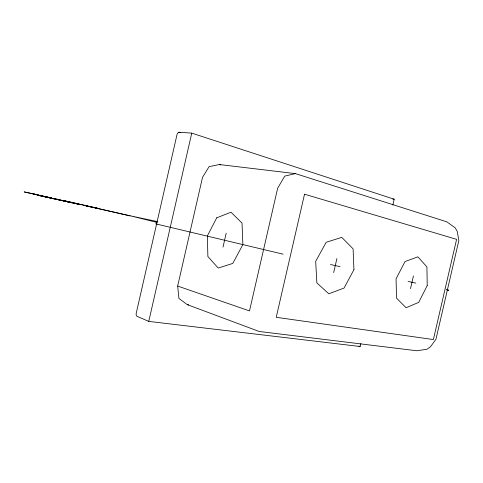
<?xml version="1.0" encoding="UTF-8"?>
<svg xmlns="http://www.w3.org/2000/svg" width="483" height="483" viewBox="0 0 483 483"><rect width="100%" height="100%" fill="white"/><g stroke="black" fill="none" stroke-linecap="round" stroke-linejoin="round"><path stroke-width="0.72" d="M360.855 343.588L360.179 346.522L148.764 321.394L191.763 133.127L394.2 199.225L392.848 205.088M177.666 286.051L202.522 177.358L209.079 166.653L219.348 164.534L295.439 173.62L446.769 221.818L455.167 227.789L457.238 231.381L458.85 240.492L435.938 339.301L430.492 346.77L427.02 349.227L416.895 350.773L259.172 331.471L187.289 304.646L178.939 298.44L177.666 286.051L249.494 310.919L277.653 188.243L284.71 176.12L295.439 173.62M223.007 247.097L226.195 233.18M333.656 272.605L336.899 258.55M410.508 288.629L413.442 275.944M148.764 321.394L136.9 316.28A2.97 1.66 -81.9 0 1 136.176 313.467L177.044 134.425A2.976 1.666 -73.1 0 1 178.909 132.227L191.763 133.127M392.757 199.032L394.2 199.225M187.289 304.646L188.781 304.858M157.229 221.866L154.645 221.353L156.903 222.035M37.825 194.788L24.162 191.902L52.659 198.398L44.279 196.466M283.116 254.173L156.884 224.13M446.201 289.709L448.81 290.259L446.962 289.782M330.487 264.539L340.008 266.61M408.075 281.438L415.833 283.129M157.108 221.504L129.317 215.599L156.987 222.409M155.586 223.816L157.053 224.142M48.457 197.221L32.898 193.882L80.383 204.677L38.851 195.488L71.635 202.703L53.432 198.338M219.348 164.534L220.791 164.969M178.909 132.227L180.34 132.686M358.803 346.051L360.179 346.522M304.531 194.196L276.228 317.307L433.372 339.555L456.604 239.345L304.531 194.196M427.214 285.61L418.713 302.376L406.082 307.743L396.555 298.138L396.048 278.818L405.02 261.563L417.867 256.817L426.924 266.918L427.214 285.61M216.74 217.797L207.37 235.946L207.883 256.491L218.207 268.053L232.788 263.416L242.871 244.585L242.031 223.092L231.001 212.206L216.74 217.797M353.942 269.647L344.041 288.085L328.778 293.785L316.848 282.881L315.689 261.315L326.2 242.279L341.783 237.358L353.091 248.86L353.942 269.647M85.841 205.836L130.012 215.829L64.275 200.711L99.033 208.59L85.841 205.836"/></g></svg>
